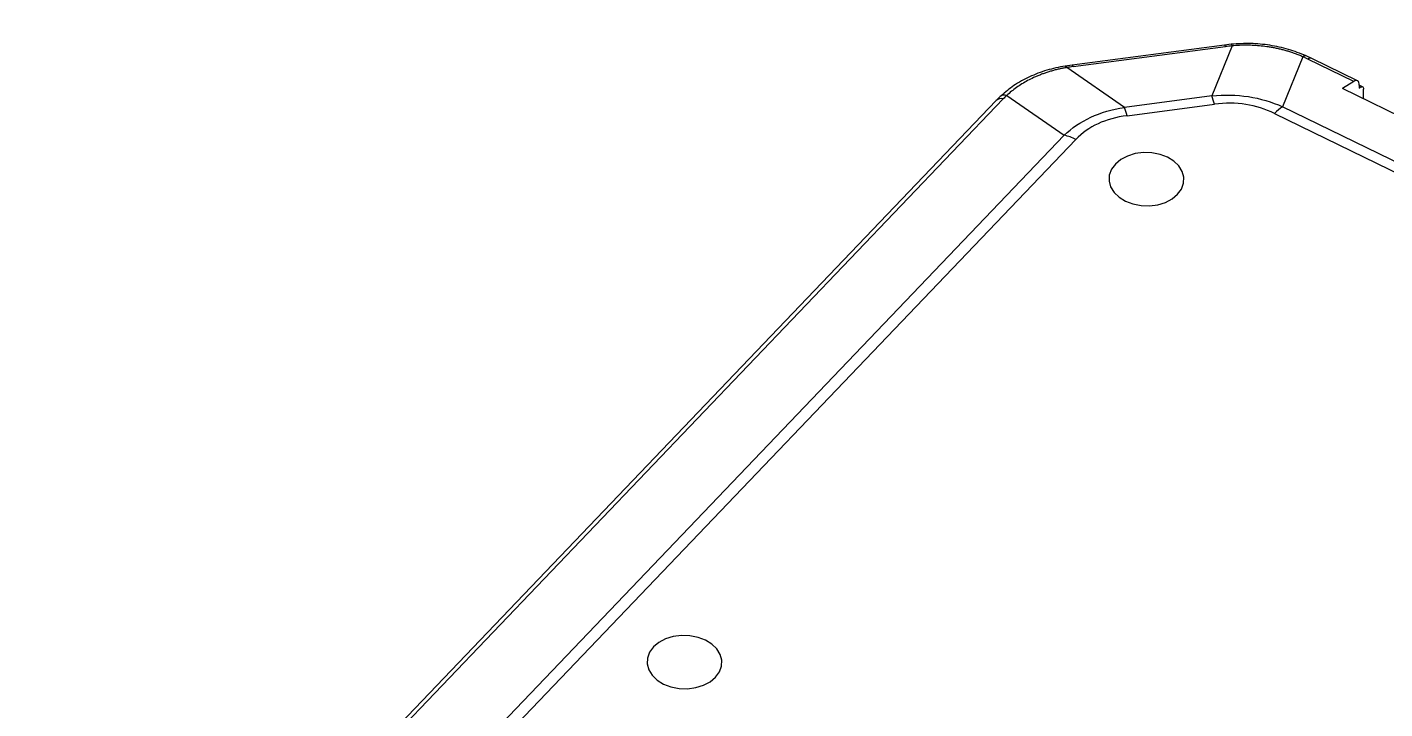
# Model space of a CAD drawing. Header units: inches. Extents: x 1127 to 4647, y 569 to 968.
# Drawn here: x 3629.07 to 3674.32, y 699.77 to 722.49 of the extents above; entities that cross this region are included whole.
import ezdxf

# ---------------------------------------------------------------- set-up
doc = ezdxf.new("R2010")
doc.units = ezdxf.units.IN
doc.styles.get("Standard").update_dxf_attribs({"font": 'txt', "bigfont": 'gbcbig.shx'})
doc.dimstyles.new('2.5', dxfattribs={"dimtxt": 2.5, "dimasz": 2, "dimexe": 0.18, "dimexo": 0.0625, "dimgap": 0.09, "dimtad": 0, "dimzin": 0, "dimdsep": 46, "dimtxsty": 'Standard', "dimcen": 2, "dimadec": 0, "dimazin": 0, "dimtfac": 1, "dimtofl": 0, "dimtmove": 0, "dimatfit": 3, "dimfxl": 1, "dimtolj": 1, "dimtzin": 0, "dimarcsym": 0})

# ---------------------------------------------------------------- blocks, each defined once
blk = doc.blocks.new('*D210')
at = {"color": 0, "lineweight": -2}
for p, q in [((3638.446, 838.66), (3637.462, 835.873)), ((3636.263, 830.479), (3636.263, 834.479)), ((3634.263, 832.479), (3638.263, 832.479)), ((4336.588, 744.866), (4336.588, 719.969)), ((4405.904, 744.866), (4405.904, 719.969)), ((4338.588, 720.149), (4366.156, 720.149)), ((4403.904, 720.149), (4376.336, 720.149))]:
    blk.add_line(p, q, dxfattribs=at)
at = {"color": 0}
for points in [[(3637.148, 835.984), (3637.776, 835.762), (3636.796, 833.987)], [(4338.588, 720.482), (4338.588, 719.815), (4336.588, 720.149)], [(4403.904, 720.482), (4403.904, 719.815), (4405.904, 720.149)]]:
    blk.add_solid(points, dxfattribs=at)
at = {"layer": 'Defpoints', "color": 0}
for p in [(3636.796, 833.987), (3635.73, 830.97), (4336.588, 744.929), (4405.904, 744.929), (4405.904, 720.149)]:
    blk.add_point(p, dxfattribs=at)
at = {"color": 0, "insert": (3640.072, 843.263), "char_height": 2.5, "attachment_point": 5, "rotation": 70.5473}
blk.add_mtext('\\A1;∅3.20', dxfattribs=at)
at = {"color": 0, "insert": (4371.246, 720.149), "char_height": 2.5, "attachment_point": 5}
blk.add_mtext('\\A1;69.32', dxfattribs=at)

msp = doc.modelspace()

# ---------------------------------------------------------------- linework, layer by layer
at = {"color": 7, "linetype": 'Continuous', "lineweight": 15}
for p, q in [((3668.973, 721.893), (3663.894, 721.229)), ((3663.934, 721.177), (3669.013, 721.841)), ((3669.226, 721.866), (3668.552, 720.198)), ((3669.202, 721.92), (3668.973, 721.893)), ((3671.581, 721.506), (3670.908, 719.839)), ((3671.881, 721.448), (3671.692, 721.537)), ((3673.281, 720.681), (3671.755, 721.425)), ((3673.407, 720.705), (3671.881, 721.448)), ((3663.894, 721.229), (3663.668, 721.196)), ((3665.638, 719.817), (3663.723, 721.146)), ((3673.281, 720.681), (3672.908, 720.446)), ((3693.622, 710.353), (3672.908, 720.446)), ((3673.577, 720.505), (3673.468, 720.558)), ((3673.468, 720.554), (3673.468, 720.453)), ((3673.47, 720.456), (3673.468, 720.453)), ((3673.608, 720.105), (3673.608, 720.429)), ((3661.363, 720.045), (3629.071, 686.289)), ((3661.599, 720.097), (3629.306, 686.34)), ((3661.501, 720.182), (3661.363, 720.045)), ((3661.719, 720.216), (3663.632, 718.888)), ((3668.552, 720.198), (3665.638, 719.817)), ((3665.728, 719.541), (3668.642, 719.922)), ((3670.645, 719.616), (3692.535, 708.951)), ((3692.798, 709.174), (3670.908, 719.839)), ((3663.632, 718.888), (3632.606, 686.455)), ((3632.998, 686.318), (3664.023, 718.751))]:
    msp.add_line(p, q, dxfattribs=at)
at = {"color": 8, "linetype": 'Continuous', "lineweight": 15}
msp.add_line((3673.47, 720.456), (3673.468, 720.457), dxfattribs=at)
at = {"color": 8, "linetype": 'Continuous', "lineweight": 15, "flags": 128}
for points in [[(3668.973, 721.893), (3668.975, 721.893), (3668.986, 721.887), (3668.999, 721.87), (3669.013, 721.841)], [(3669.202, 721.92), (3669.202, 721.92), (3669.209, 721.913), (3669.217, 721.895), (3669.226, 721.866)], [(3663.668, 721.196), (3663.671, 721.196), (3663.687, 721.191), (3663.705, 721.174), (3663.723, 721.146)], [(3663.894, 721.229), (3663.896, 721.229), (3663.907, 721.223), (3663.92, 721.206), (3663.934, 721.177)]]:
    msp.add_lwpolyline(points, dxfattribs=at)
at = {"color": 7, "linetype": 'Continuous', "lineweight": 15, "flags": 128}
for points in [[(3673.468, 720.554), (3673.465, 720.604), (3673.455, 720.645), (3673.438, 720.677), (3673.416, 720.7), (3673.389, 720.711), (3673.356, 720.712), (3673.32, 720.702), (3673.281, 720.681)], [(3673.47, 720.456), (3673.497, 720.481), (3673.523, 720.498), (3673.547, 720.507), (3673.568, 720.508), (3673.585, 720.5), (3673.597, 720.484), (3673.605, 720.46), (3673.608, 720.429)], [(3667.41, 716.921), (3667.54, 717.096), (3667.611, 717.288), (3667.62, 717.487), (3667.567, 717.683), (3667.454, 717.865), (3667.287, 718.026), (3667.074, 718.157), (3666.826, 718.251), (3666.555, 718.303), (3666.276, 718.312), (3666.001, 718.276), (3665.745, 718.197), (3665.52, 718.08), (3665.339, 717.93), (3665.209, 717.754), (3665.137, 717.563), (3665.128, 717.364), (3665.181, 717.168), (3665.294, 716.985), (3665.461, 716.824), (3665.674, 716.694), (3665.922, 716.6), (3666.193, 716.547), (3666.473, 716.539), (3666.748, 716.575), (3667.004, 716.653), (3667.228, 716.771), (3667.41, 716.921)], [(3652.015, 700.827), (3652.144, 701.003), (3652.216, 701.195), (3652.225, 701.394), (3652.172, 701.589), (3652.059, 701.772), (3651.892, 701.933), (3651.679, 702.063), (3651.431, 702.157), (3651.16, 702.21), (3650.88, 702.218), (3650.606, 702.183), (3650.349, 702.104), (3650.125, 701.987), (3649.943, 701.837), (3649.814, 701.661), (3649.742, 701.469), (3649.733, 701.27), (3649.786, 701.075), (3649.899, 700.892), (3650.066, 700.731), (3650.279, 700.6), (3650.527, 700.506), (3650.798, 700.454), (3651.078, 700.445), (3651.352, 700.481), (3651.608, 700.56), (3651.833, 700.677), (3652.015, 700.827)]]:
    msp.add_lwpolyline(points, dxfattribs=at)
at = {"color": 7, "linetype": 'Continuous', "lineweight": 15}
for centre, radius, start, end in [((3671.663, 721.428), 0.112, 75.1645, 136.443), ((3666.346, 719.324), 2.373, 14.5977, 21.6087), ((3663.431, 718.943), 2.373, 14.5977, 21.6087), ((3671.701, 718.634), 1.442, 123.3334, 137.0632), ((3663.282, 717.258), 1.667, 63.5806, 77.8809)]:
    msp.add_arc(centre, radius, start, end, dxfattribs=at)
at = {"color": 8, "linetype": 'Continuous', "lineweight": 15}
for centre, radius, start, end in [((3671.839, 721.325), 0.131, 71.1213, 130.1061), ((3661.527, 719.862), 0.246, 72.9789, 131.7427), ((3661.641, 720.002), 0.228, 69.9307, 127.8086)]:
    msp.add_arc(centre, radius, start, end, dxfattribs=at)
at = {"color": 7, "linetype": 'Continuous', "lineweight": 15}
for points in [[(3669.226, 721.866), (3669.155, 721.858), (3669.084, 721.85), (3669.013, 721.841)], [(3663.934, 721.177), (3663.863, 721.168), (3663.793, 721.157), (3663.723, 721.146)], [(3668.552, 720.198), (3669.391, 720.287), (3670.183, 720.166), (3670.908, 719.839)], [(3670.645, 719.616), (3670.036, 719.913), (3669.362, 720.016), (3668.642, 719.922)], [(3663.632, 718.888), (3664.141, 719.376), (3664.816, 719.689), (3665.638, 719.817)], [(3665.728, 719.541), (3665.008, 719.447), (3664.435, 719.181), (3664.023, 718.751)]]:
    msp.add_open_spline(points, degree=3, dxfattribs=at)
for points, knots in [([(3671.692, 721.537), (3671.499, 721.613), (3671.115, 721.765), (3670.489, 721.897), (3669.845, 721.96), (3669.416, 721.933), (3669.202, 721.92)], [0, 0, 0, 0, 0.250644, 0.500623, 0.750296, 1, 1, 1, 1]), ([(3671.581, 721.506), (3671.542, 721.522), (3671.462, 721.556), (3671.341, 721.603), (3671.218, 721.646), (3671.093, 721.686), (3670.966, 721.722), (3670.838, 721.755), (3670.708, 721.784), (3670.576, 721.81), (3670.408, 721.838), (3670.202, 721.864), (3669.959, 721.883), (3669.715, 721.89), (3669.47, 721.885), (3669.308, 721.872), (3669.226, 721.866)], [0, 0, 0, 0, 0.055887, 0.11155, 0.167051, 0.222449, 0.277805, 0.33318, 0.388636, 0.444231, 0.500027, 0.600268, 0.700032, 0.799673, 0.899545, 1, 1, 1, 1]), ([(3671.755, 721.425), (3671.726, 721.438), (3671.669, 721.466), (3671.611, 721.492), (3671.581, 721.506)], [0, 0, 0, 0, 0.500018, 1, 1, 1, 1]), ([(3663.668, 721.196), (3663.461, 721.154), (3663.044, 721.07), (3662.467, 720.844), (3661.949, 720.561), (3661.668, 720.323), (3661.533, 720.207)], [0, 0, 0, 0, 0.252887, 0.506684, 0.761629, 1, 1, 1, 1]), ([(3663.723, 721.146), (3663.679, 721.138), (3663.592, 721.123), (3663.463, 721.095), (3663.335, 721.064), (3663.21, 721.03), (3663.087, 720.993), (3662.965, 720.952), (3662.846, 720.908), (3662.729, 720.86), (3662.583, 720.795), (3662.413, 720.71), (3662.223, 720.6), (3662.044, 720.481), (3661.874, 720.354), (3661.771, 720.262), (3661.719, 720.216)], [0, 0, 0, 0, 0.0559052, 0.1115833, 0.1670941, 0.2224979, 0.2778552, 0.3332268, 0.3886733, 0.4442553, 0.5000326, 0.6003031, 0.7000813, 0.7997206, 0.899576, 1, 1, 1, 1]), ([(3661.719, 720.216), (3661.698, 720.196), (3661.657, 720.157), (3661.618, 720.117), (3661.599, 720.097)], [0, 0, 0, 0, 0.4999816, 1, 1, 1, 1])]:
    msp.add_open_spline(points, degree=3, knots=knots, dxfattribs=at)

# ---------------------------------------------------------------- dimensions: what is measured, and where the dimension line sits
dim = msp.add_linear_dim(base=(4405.904, 720.149), p1=(4336.588, 744.929), p2=(4405.904, 744.929), dimstyle='2.5')
dim.commit()
dim.dimension.update_dxf_attribs({"geometry": '*D210', "text_midpoint": (4371.246, 720.149)})
dim = msp.add_diameter_dim_2p(p1=(3635.73, 830.97), p2=(3636.796, 833.987), dimstyle='2.5')
dim.commit()
dim.dimension.update_dxf_attribs({"geometry": '*D210', "text_midpoint": (3640.072, 843.263), "dimtype": 163})

doc.saveas('drawing.dxf')
